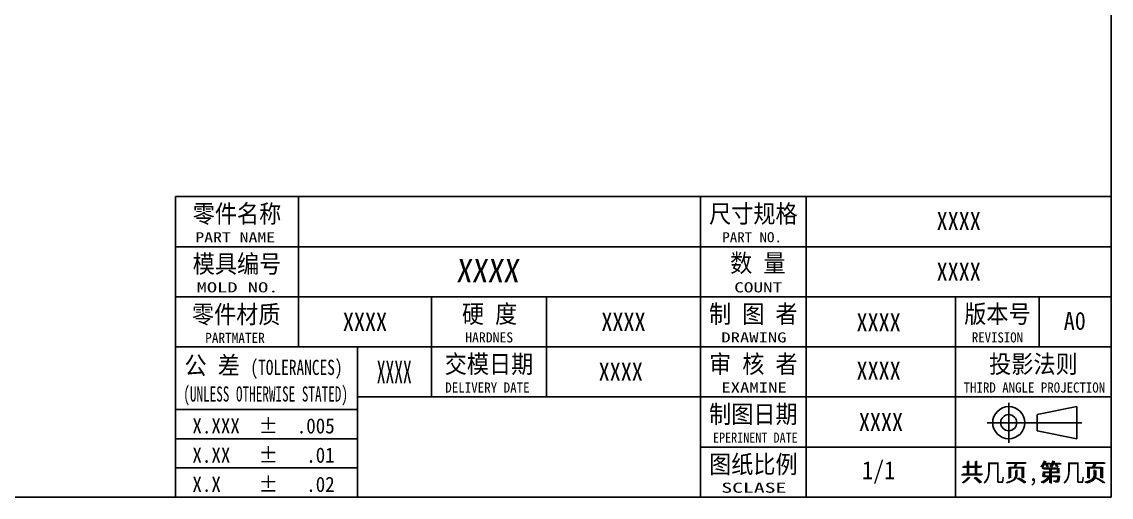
# Model space of a CAD drawing. Header units: millimetres. Extents: x 1667 to 2459, y 1639 to 1961.
# Drawn here: x 1783.3 to 1894.2, y 1639.2 to 1687.6 of the extents above; entities that cross this region are included whole.
import ezdxf
from ezdxf.enums import TextEntityAlignment as Align

# ---------------------------------------------------------------- set-up
doc = ezdxf.new("R2010")
doc.units = ezdxf.units.MM
doc.linetypes.add('CENTER', pattern=[50.8, 31.75, -6.35, 6.35, -6.35])
doc.layers.add('dim', color=82, linetype='Continuous')
doc.layers.add('text-mold', color=3, linetype='Continuous')
doc.styles.add('MA', font='', dxfattribs={"width": 0.8})
doc.styles.add('TEXTSTYLE_0', font='txt', dxfattribs={"width": 0.8})
doc.styles.add('标准', font='arial.ttf', dxfattribs={"oblique": 5.000002})
doc.styles.get('MA').set_extended_font_data('SimSun')

# ---------------------------------------------------------------- blocks, each defined once
blk = doc.blocks.new('VSEE')
at = {"layer": 'text-mold', "color": 62}
for p, q in [((411.41, -1142.58), (411.41, -255.87)), ((-214.4, -1142.58), (411.41, -1142.58))]:
    blk.add_line(p, q, dxfattribs=at)

msp = doc.modelspace()

# ---------------------------------------------------------------- linework, layer by layer
at = {"layer": 'text-mold', "color": 62, "linetype": 'Continuous', "ltscale": 3}
for p, q in [((1894.17, 1669.777), (1798.967, 1669.777)), ((1817.47, 1639.177), (1817.47, 1654.479)), ((1817.47, 1648.103), (1798.967, 1648.103)), ((1817.47, 1645.128), (1798.967, 1645.128)), ((1852.378, 1644.278), (1894.17, 1644.278)), ((1817.47, 1642.153), (1798.967, 1642.153))]:
    msp.add_line(p, q, dxfattribs=at)
at = {"layer": 'text-mold', "color": 62, "linetype": 'Continuous'}
for p, q in [((1798.967, 1669.777), (1798.967, 1639.177)), ((1894.17, 1669.777), (1798.967, 1669.777)), ((1811.457, 1669.777), (1811.457, 1654.479)), ((1852.378, 1669.777), (1852.378, 1639.177)), ((1863.131, 1669.777), (1863.131, 1639.177)), ((1894.17, 1664.678), (1798.967, 1664.678)), ((1894.17, 1659.578), (1798.967, 1659.578)), ((1825.012, 1649.379), (1825.012, 1659.578)), ((1836.699, 1659.578), (1836.699, 1649.379)), ((1878.342, 1659.578), (1878.342, 1639.177)), ((1886.842, 1659.578), (1886.842, 1654.479)), ((1894.17, 1654.479), (1798.967, 1654.479)), ((1894.17, 1649.379), (1817.47, 1649.379))]:
    msp.add_line(p, q, dxfattribs=at)
at = {"layer": 'text-mold', "color": 7, "linetype": 'CENTER', "ltscale": 0.5}
for p, q in [((1883.74, 1644.729), (1883.74, 1648.8)), ((1881.539, 1646.765), (1891.17, 1646.765))]:
    msp.add_line(p, q, dxfattribs=at)
at = {"layer": 'text-mold', "color": 7, "linetype": 'Continuous'}
for p, q in [((1886.624, 1647.581), (1890.662, 1648.396)), ((1886.624, 1646.765), (1886.624, 1647.581)), ((1890.662, 1648.396), (1890.662, 1646.765)), ((1886.624, 1645.949), (1886.624, 1646.765)), ((1890.662, 1646.765), (1890.662, 1645.133)), ((1890.662, 1645.133), (1886.624, 1645.949))]:
    msp.add_line(p, q, dxfattribs=at)
for radius in [1.632, 0.816]:
    msp.add_circle((1883.74, 1646.765), radius, dxfattribs=at)

# ---------------------------------------------------------------- block references
at = {"layer": 'dim', "linetype": 'Continuous', "xscale": 0.3626726400000002, "yscale": 0.3626726400000002, "zscale": 0.3626726400000002}
msp.add_blockref('VSEE', (1744.963, 2053.558), dxfattribs=at)

# ---------------------------------------------------------------- texts
at = {"layer": 'dim', "linetype": 'Continuous', "insert": (1827.507, 1663.417), "char_height": 2.35012, "width": 9.86533, "attachment_point": 1, "style": '标准'}
msp.add_mtext('{\\fSimSun|b0|i0|c134|p2;XXXX}', dxfattribs=at)
at = {"layer": 'text-mold', "color": 7, "linetype": 'Continuous', "style": 'MA', "width": 0.9}
for s, p in [('零件名称', (1805.212, 1668.032)), ('尺寸规格', (1857.755, 1668.032)), ('模具编号', (1805.212, 1662.933)), ('数 量', (1858.211, 1663.012)), ('零件材质', (1805.134, 1657.79)), ('硬 度', (1830.911, 1657.834)), ('制 图 者', (1857.755, 1657.835)), ('版本号', (1882.592, 1657.834)), ('公 差', (1802.685, 1652.599)), ('交模日期', (1830.856, 1652.734)), ('审 核 者', (1857.755, 1652.735)), ('投影法则', (1886.256, 1652.734)), ('制图日期', (1857.755, 1647.633)), ('图纸比例', (1857.755, 1642.532)), ('共  页,第  页', (1886.256, 1641.728))]:
    msp.add_text(s, height=1.8358, dxfattribs=at).set_placement(p, align=Align.MIDDLE_CENTER)
at = {"layer": 'text-mold', "color": 7, "linetype": 'Continuous'}
for s, height, style, width, p, p2 in [('PART NAME', 1.0287, 'TEXTSTYLE_0', 0.911289, (1800.972, 1665.129), (1809.096, 1665.129)), ('PART NO.', 1.0287, 'TEXTSTYLE_0', 0.841801, (1854.599, 1665.129), (1860.661, 1665.129)), ('MOLD NO.', 1.0287, 'TEXTSTYLE_0', 1.156786, (1801.104, 1660.029), (1809.434, 1660.029)), ('COUNT', 1.0287, 'TEXTSTYLE_0', 1.01633, (1855.812, 1660.029), (1860.691, 1660.029)), ('PARTMATER', 1.0287, 'TEXTSTYLE_0', 0.679916, (1801.978, 1654.886), (1808.04, 1654.886)), ('HARDNES', 1.0287, 'TEXTSTYLE_0', 0.711431, (1828.433, 1654.93), (1833.312, 1654.93)), ('DRAWING', 1.0287, 'TEXTSTYLE_0', 0.967109, (1854.494, 1654.932), (1861.126, 1654.932)), ('REVISION', 1.0287, 'TEXTSTYLE_0', 0.690131, (1879.99, 1654.93), (1885.196, 1654.93)), ('(TOLERANCES)', 1.54308, 'TEXTSTYLE_0', 0.552111, (1806.58, 1651.622), (1815.952, 1651.622)), ('XXXX', 2.3146, 'MA', 0.539485, (1819.437, 1650.769), (1822.989, 1650.769)), ('DELIVERY DATE', 1.02872, 'TEXTSTYLE_0', 0.658694, (1826.405, 1649.83), (1834.988, 1649.83)), ('EXAMINE', 1.0287, 'TEXTSTYLE_0', 1.023533, (1854.494, 1649.832), (1861.162, 1649.832)), ('THIRD ANGLE PROJECTION', 1.02872, 'TEXTSTYLE_0', 0.666663, (1879.153, 1649.83), (1893.555, 1649.83)), ('(UNLESS OTHERWISE STATED)', 1.54308, 'TEXTSTYLE_0', 0.452334, (1799.749, 1648.918), (1816.501, 1648.918)), ('X.XXX  %%P  .005', 1.54308, 'TEXTSTYLE_0', 0.782036, (1800.673, 1645.667), (1815.154, 1645.667)), ('EPERINENT DATE', 1.02872, 'TEXTSTYLE_0', 0.628267, (1853.651, 1644.729), (1862.268, 1644.729)), ('X.XX   %%P   .01', 1.54308, 'TEXTSTYLE_0', 0.79305, (1800.673, 1642.692), (1815.154, 1642.692)), ('X.X    %%P   .02', 1.54308, 'TEXTSTYLE_0', 0.771323, (1800.673, 1639.716), (1815.154, 1639.716)), ('SCLASE', 1.0287, 'TEXTSTYLE_0', 1.136765, (1854.494, 1639.63), (1861.12, 1639.63))]:
    msp.add_text(s, height=height, dxfattribs=dict(at, style=style, width=width)).set_placement(p, p2, align=Align.FIT)
at = {"layer": 'text-mold', "color": 7, "linetype": 'Continuous', "style": 'MA', "width": 0.9}
for tag, text, height, p in [('XXXX', '尺寸规格', 1.8358, (1878.651, 1667.293)), ('XXXX', '数量', 1.8358, (1878.651, 1662.128)), ('XXXX', '零件材质', 1.8358, (1818.234, 1657.029)), ('XXXX', '硬度', 1.8358, (1844.539, 1657.029)), ('XXXX', '制图者', 1.8358, (1870.5, 1656.982)), ('A0', '版本号', 1.8358, (1890.462, 1657.13)), ('XXXX', '审核者', 1.8358, (1870.5, 1652.06)), ('XXXX', '交模日期', 1.8358, (1844.26, 1651.944)), ('XXXX', '制图日期', 1.8358, (1870.737, 1646.828)), ('1/1', '图纸比例', 1.8358, (1870.5, 1641.92)), ('共几页', '1', 1.836, (1882.201, 1641.679)), ('第几页', '1', 1.836, (1890.342, 1641.679))]:
    msp.add_attdef(tag, text=text, height=height, dxfattribs=at).set_placement(p, align=Align.MIDDLE_CENTER)

doc.saveas('drawing.dxf')
